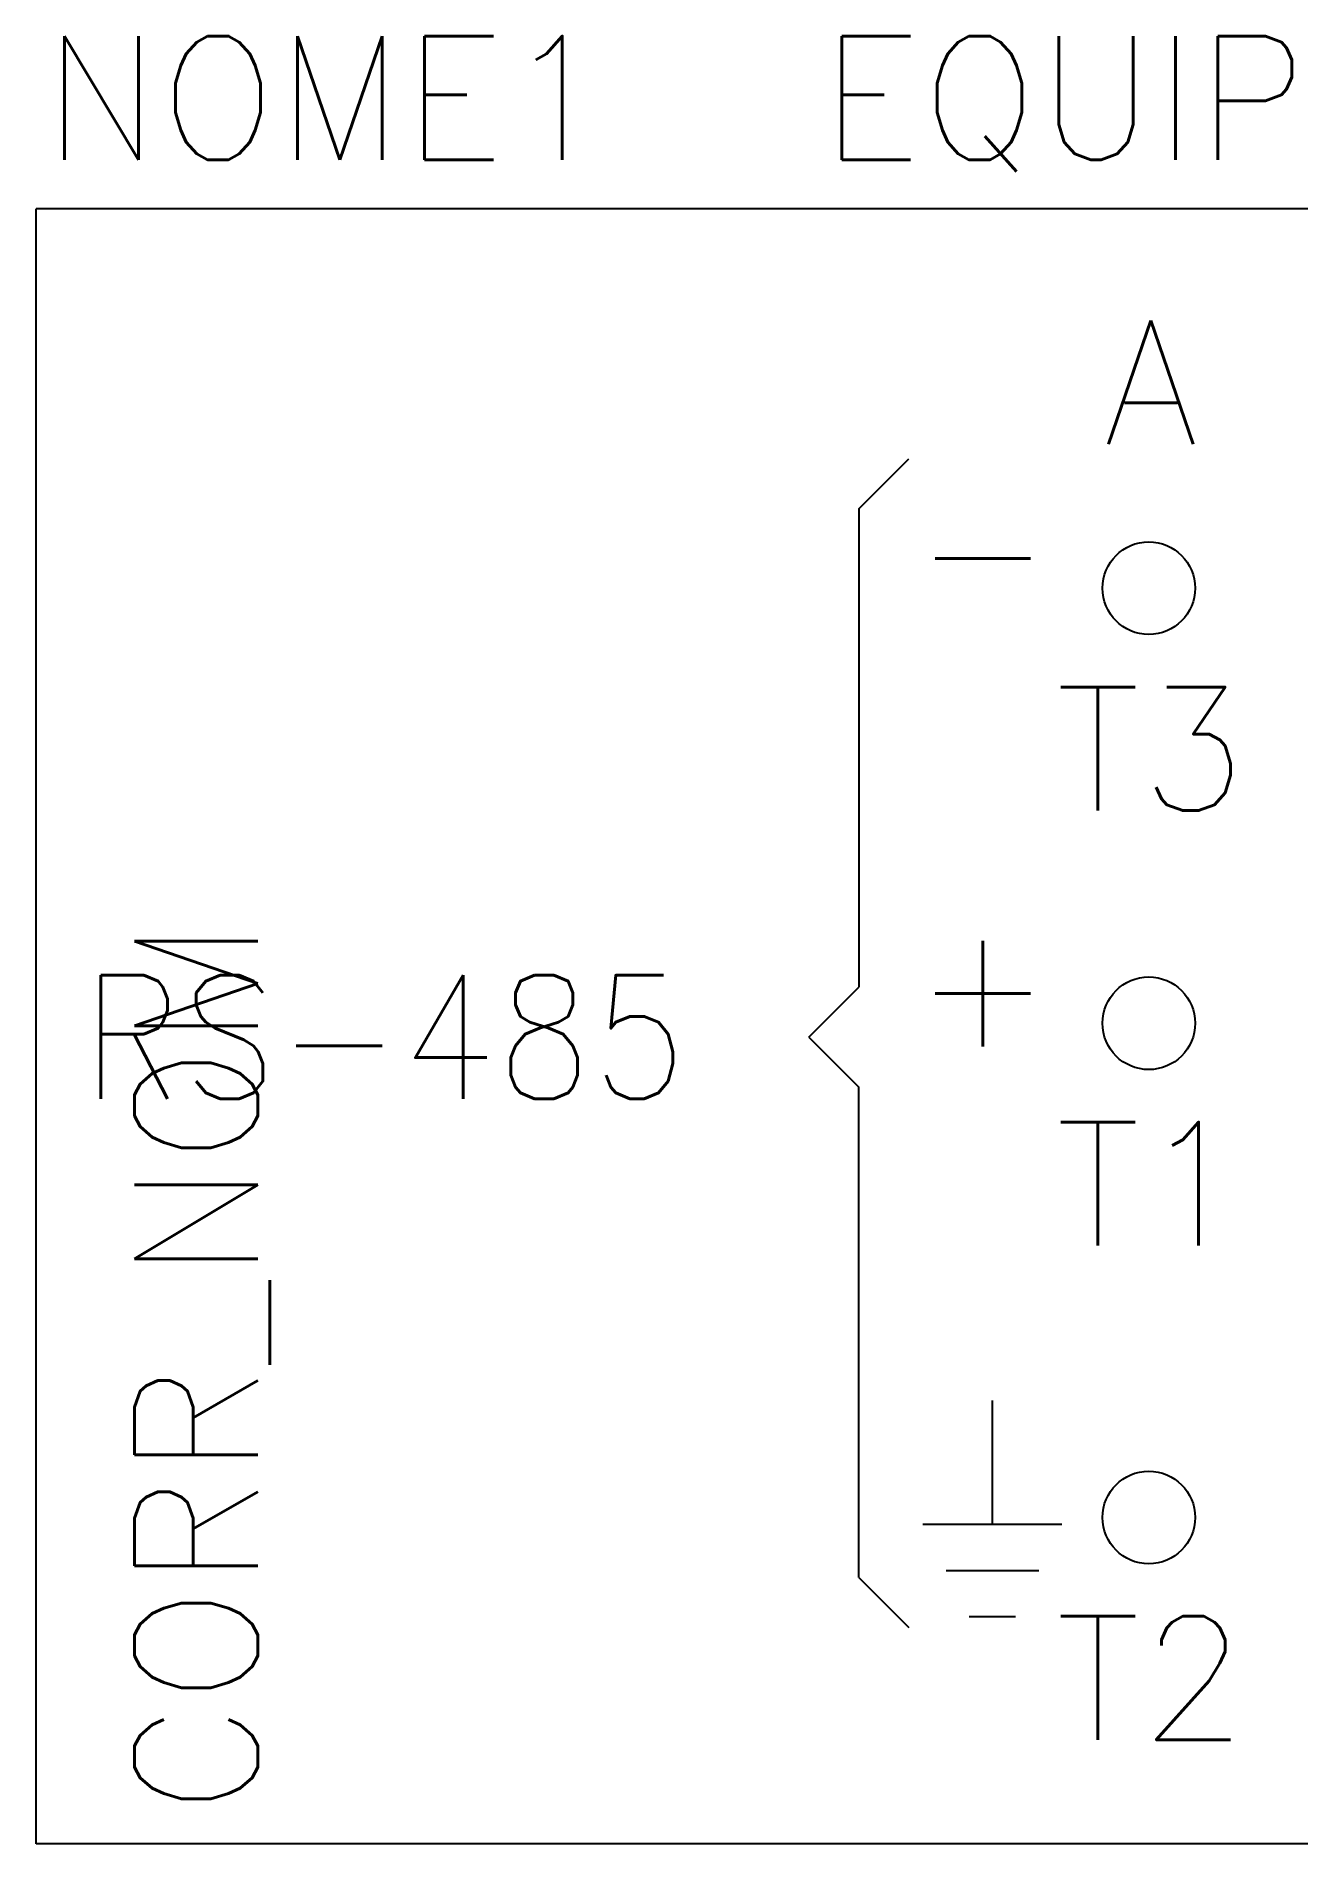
# Model space of a CAD drawing. Extents: x 305 to 325.6, y 175.8 to 205.1.
import ezdxf
from ezdxf.enums import TextEntityAlignment as Align

# ---------------------------------------------------------------- set-up
doc = ezdxf.new("R2010")
doc.units = 0
doc.header["$MEASUREMENT"] = 0
doc.layers.get('0').update_dxf_attribs({"linetype": 'CONTINUOUS'})
doc.styles.add('ROMANS', font='romans')

msp = doc.modelspace()

# ---------------------------------------------------------------- linework, layer by layer
for p, q in [((304.997, 175.834), (304.997, 202.302)), ((325.577, 202.302), (304.997, 202.302)), ((318.31, 197.444), (319.119, 198.254)), ((317.5, 188.892), (318.31, 189.702)), ((317.5, 188.892), (318.31, 188.082)), ((320.472, 181.009), (320.472, 183.009)), ((318.31, 180.148), (319.119, 179.338)), ((325.577, 175.834), (304.997, 175.834))]:
    msp.add_line(p, q)
at = {"linetype": 'Continuous'}
msp.add_line((319.347, 181.009), (321.597, 181.009), dxfattribs=at)
for points in [[(318.31, 197.444), (318.31, 189.702)], [(318.31, 180.148), (318.31, 188.082)]]:
    msp.add_lwpolyline(points)
for points in [[(319.722, 180.259), (321.222, 180.259)], [(320.847, 179.509), (320.097, 179.509)]]:
    msp.add_lwpolyline(points, dxfattribs=at)
for centre in [(323.003, 196.161), (323.003, 189.118), (323.003, 181.118)]:
    msp.add_circle(centre, 0.75)

# ---------------------------------------------------------------- texts
at = {"style": 'ROMANS'}
for s, p in [('A', (323.038, 199.493)), ('-', (320.315, 196.783)), ('+', (320.315, 189.74))]:
    msp.add_text(s, height=2, dxfattribs=at).set_placement(p, align=Align.MIDDLE_CENTER)
at = {"style": 'ROMANS', "width": 0.9}
msp.add_text('RS-485', height=2, dxfattribs=at).set_placement((305.736, 188.895), align=Align.MIDDLE_LEFT)
at = {"lineweight": -3, "style": 'ROMANS'}
for tag, p in [('NOME1', (309.697, 204.098)), ('T3', (323.038, 193.561)), ('T1', (323.038, 186.519)), ('T2', (323.038, 178.519))]:
    msp.add_attdef(tag, text='', height=2, dxfattribs=at).set_placement(p, align=Align.MIDDLE_CENTER)
msp.add_attdef('EQUIP', text='', height=2, dxfattribs=at).set_placement((325.577, 204.098), align=Align.MIDDLE_RIGHT)
msp.add_attdef('CORR_NOM', text='', height=2, rotation=90, dxfattribs=at).set_placement((307.587, 176.304), align=Align.MIDDLE_LEFT)

doc.saveas('drawing.dxf')
